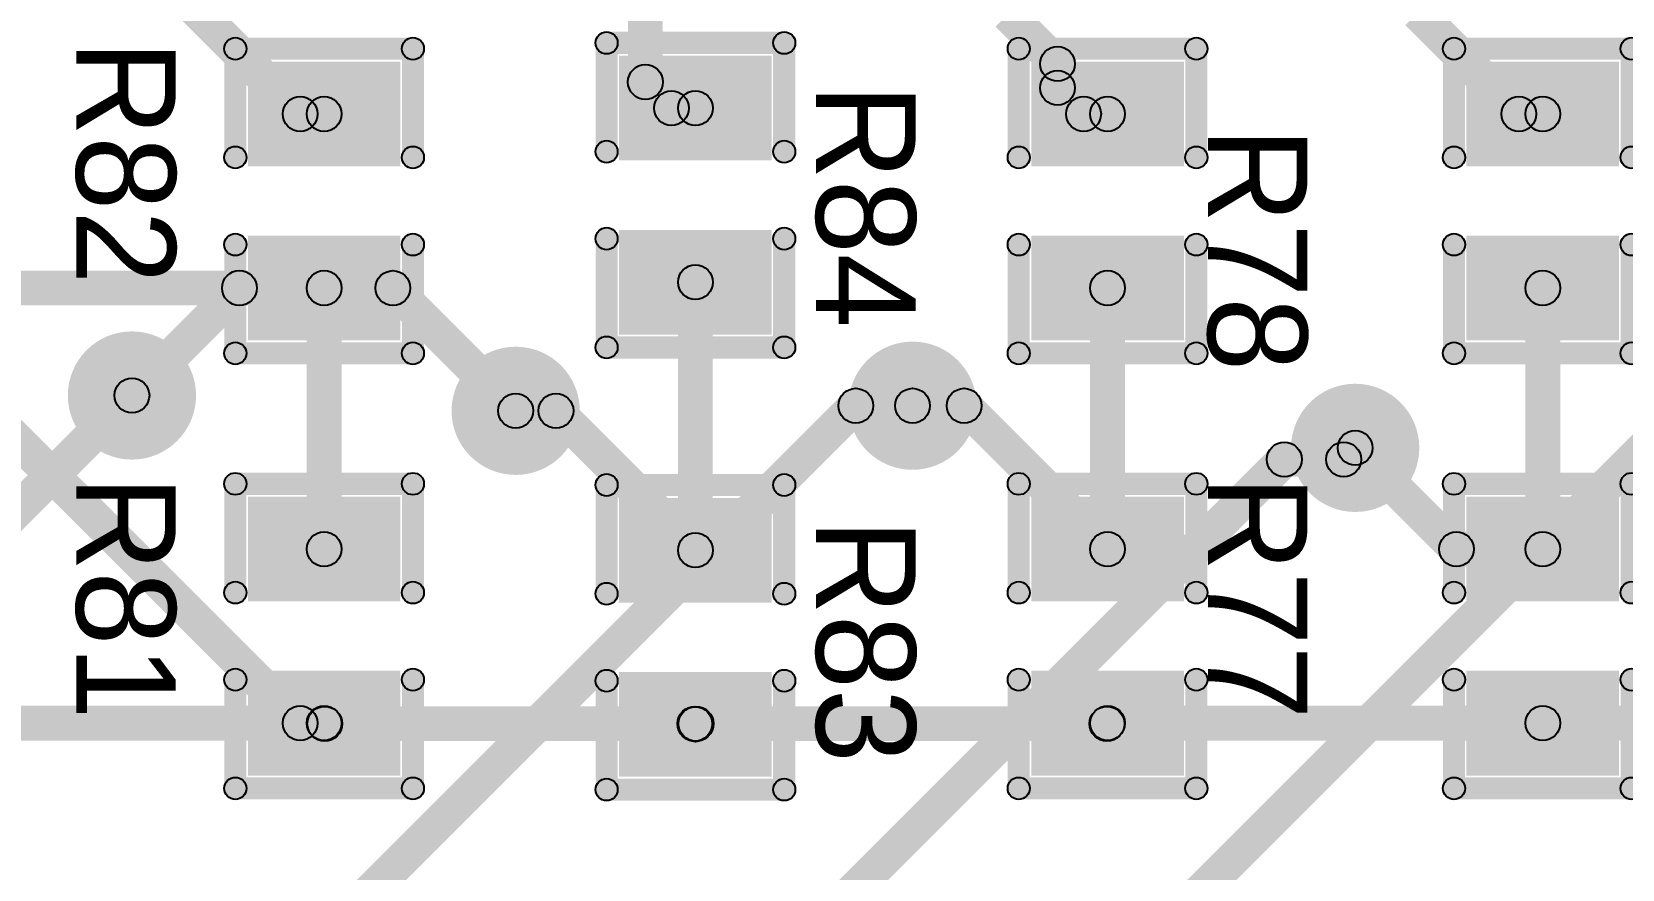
# Model space of a CAD drawing. Header units: millimetres. Extents: x 1.24 to 8.03, y 2.12 to 7.05.
# Drawn here: x 6.521 to 7.241, y 3.477 to 3.856 of the extents above; entities that cross this region are included whole.
import ezdxf

# ---------------------------------------------------------------- set-up
doc = ezdxf.new("R2010")
doc.units = ezdxf.units.MM
doc.header["$MEASUREMENT"] = 0
for name, color, linetype in [('BottomLayer', 5, 'Continuous'), ('BottomSolder', 6, 'Continuous'), ('TopLayer', 1, 'Continuous'), ('TopOverlay', 2, 'Continuous'), ('TopPaste', 8, 'Continuous'), ('TopSolder', 216, 'Continuous'), ('ViaHoleLayer', 16, 'Continuous')]:
    doc.layers.add(name, color=color, linetype=linetype)

# ---------------------------------------------------------------- blocks, each defined once
blk = doc.blocks.new('R0805_127')
at = {"layer": 'TopLayer'}
for points in [[(-0.05906, 0.03051), (-0.01969, 0.03051), (-0.01969, -0.03051), (-0.05906, -0.03051)], [(0.01969, 0.03051), (0.05906, 0.03051), (0.05906, -0.03051), (0.01969, -0.03051)]]:
    blk.add_hatch(color=1, dxfattribs=at).paths.add_polyline_path(points)
at = {"layer": 'TopOverlay'}
h = blk.add_hatch(color=2, dxfattribs=at)
edge = h.paths.add_edge_path()
edge.add_arc((-0.0689, 0.04016), 0.005, 0, 360)
h = blk.add_hatch(color=2, dxfattribs=at)
edge = h.paths.add_edge_path()
edge.add_arc((-0.0689, 0.04016), 0.005, 0, 360)
for points in [[(-0.0689, 0.03516), (-0.0689, 0.04516), (-0.01969, 0.04516), (-0.01969, 0.03516)], [(0.01969, 0.03516), (0.01969, 0.04516), (0.0689, 0.04516), (0.0689, 0.03516)], [(-0.0739, 0.04016), (-0.0639, 0.04016), (-0.0639, -0.04016), (-0.0739, -0.04016)], [(0.0639, 0.04016), (0.0739, 0.04016), (0.0739, -0.04016), (0.0639, -0.04016)], [(-0.0689, -0.04516), (-0.0689, -0.03516), (-0.01969, -0.03516), (-0.01969, -0.04516)], [(0.01969, -0.04516), (0.01969, -0.03516), (0.0689, -0.03516), (0.0689, -0.04516)]]:
    blk.add_hatch(color=2, dxfattribs=at).paths.add_polyline_path(points)
h = blk.add_hatch(color=2, dxfattribs=at)
edge = h.paths.add_edge_path()
edge.add_arc((-0.01969, 0.04016), 0.005, 0, 360)
h = blk.add_hatch(color=2, dxfattribs=at)
edge = h.paths.add_edge_path()
edge.add_arc((0.01969, 0.04016), 0.005, 0, 360)
h = blk.add_hatch(color=2, dxfattribs=at)
edge = h.paths.add_edge_path()
edge.add_arc((0.0689, 0.04016), 0.005, 0, 360)
h = blk.add_hatch(color=2, dxfattribs=at)
edge = h.paths.add_edge_path()
edge.add_arc((0.0689, 0.04016), 0.005, 0, 360)
h = blk.add_hatch(color=2, dxfattribs=at)
edge = h.paths.add_edge_path()
edge.add_arc((-0.0689, -0.04016), 0.005, 0, 360)
h = blk.add_hatch(color=2, dxfattribs=at)
edge = h.paths.add_edge_path()
edge.add_arc((-0.0689, -0.04016), 0.005, 0, 360)
h = blk.add_hatch(color=2, dxfattribs=at)
edge = h.paths.add_edge_path()
edge.add_arc((-0.01969, -0.04016), 0.005, 0, 360)
h = blk.add_hatch(color=2, dxfattribs=at)
edge = h.paths.add_edge_path()
edge.add_arc((0.01969, -0.04016), 0.005, 0, 360)
h = blk.add_hatch(color=2, dxfattribs=at)
edge = h.paths.add_edge_path()
edge.add_arc((0.0689, -0.04016), 0.005, 0, 360)
h = blk.add_hatch(color=2, dxfattribs=at)
edge = h.paths.add_edge_path()
edge.add_arc((0.0689, -0.04016), 0.005, 0, 360)
at = {"layer": 'TopPaste'}
for points in [[(-0.05906, 0.03051), (-0.01969, 0.03051), (-0.01969, -0.03051), (-0.05906, -0.03051)], [(0.01969, 0.03051), (0.05906, 0.03051), (0.05906, -0.03051), (0.01969, -0.03051)]]:
    blk.add_hatch(color=8, dxfattribs=at).paths.add_polyline_path(points)
at = {"layer": 'TopSolder'}
for points in [[(-0.06305, 0.03451), (-0.01569, 0.03451), (-0.01569, -0.03451), (-0.06305, -0.03451)], [(0.01569, 0.03451), (0.06305, 0.03451), (0.06305, -0.03451), (0.01569, -0.03451)]]:
    blk.add_hatch(color=216, dxfattribs=at).paths.add_polyline_path(points)
at = {"layer": 'TopOverlay'}
for centre in [(-0.0689, 0.04016), (-0.0689, 0.04016), (-0.01969, 0.04016), (0.01969, 0.04016), (0.0689, 0.04016), (0.0689, 0.04016), (-0.0689, -0.04016), (-0.0689, -0.04016), (-0.01969, -0.04016), (0.01969, -0.04016), (0.0689, -0.04016), (0.0689, -0.04016)]:
    blk.add_circle(centre, 0.005, dxfattribs=at)
blk = doc.blocks.new('R0805_128')
at = {"layer": 'TopLayer'}
for points in [[(-0.05906, 0.03051), (-0.01969, 0.03051), (-0.01969, -0.03051), (-0.05906, -0.03051)], [(0.01969, 0.03051), (0.05906, 0.03051), (0.05906, -0.03051), (0.01969, -0.03051)]]:
    blk.add_hatch(color=1, dxfattribs=at).paths.add_polyline_path(points)
at = {"layer": 'TopOverlay'}
h = blk.add_hatch(color=2, dxfattribs=at)
edge = h.paths.add_edge_path()
edge.add_arc((-0.0689, 0.04016), 0.005, 0, 360)
h = blk.add_hatch(color=2, dxfattribs=at)
edge = h.paths.add_edge_path()
edge.add_arc((-0.0689, 0.04016), 0.005, 0, 360)
for points in [[(-0.0689, 0.03516), (-0.0689, 0.04516), (-0.01969, 0.04516), (-0.01969, 0.03516)], [(0.01969, 0.03516), (0.01969, 0.04516), (0.0689, 0.04516), (0.0689, 0.03516)], [(-0.0739, 0.04016), (-0.0639, 0.04016), (-0.0639, -0.04016), (-0.0739, -0.04016)], [(0.0639, 0.04016), (0.0739, 0.04016), (0.0739, -0.04016), (0.0639, -0.04016)], [(-0.0689, -0.04516), (-0.0689, -0.03516), (-0.01969, -0.03516), (-0.01969, -0.04516)], [(0.01969, -0.04516), (0.01969, -0.03516), (0.0689, -0.03516), (0.0689, -0.04516)]]:
    blk.add_hatch(color=2, dxfattribs=at).paths.add_polyline_path(points)
h = blk.add_hatch(color=2, dxfattribs=at)
edge = h.paths.add_edge_path()
edge.add_arc((-0.01969, 0.04016), 0.005, 0, 360)
h = blk.add_hatch(color=2, dxfattribs=at)
edge = h.paths.add_edge_path()
edge.add_arc((0.01969, 0.04016), 0.005, 0, 360)
h = blk.add_hatch(color=2, dxfattribs=at)
edge = h.paths.add_edge_path()
edge.add_arc((0.0689, 0.04016), 0.005, 0, 360)
h = blk.add_hatch(color=2, dxfattribs=at)
edge = h.paths.add_edge_path()
edge.add_arc((0.0689, 0.04016), 0.005, 0, 360)
h = blk.add_hatch(color=2, dxfattribs=at)
edge = h.paths.add_edge_path()
edge.add_arc((-0.0689, -0.04016), 0.005, 0, 360)
h = blk.add_hatch(color=2, dxfattribs=at)
edge = h.paths.add_edge_path()
edge.add_arc((-0.0689, -0.04016), 0.005, 0, 360)
h = blk.add_hatch(color=2, dxfattribs=at)
edge = h.paths.add_edge_path()
edge.add_arc((-0.01969, -0.04016), 0.005, 0, 360)
h = blk.add_hatch(color=2, dxfattribs=at)
edge = h.paths.add_edge_path()
edge.add_arc((0.01969, -0.04016), 0.005, 0, 360)
h = blk.add_hatch(color=2, dxfattribs=at)
edge = h.paths.add_edge_path()
edge.add_arc((0.0689, -0.04016), 0.005, 0, 360)
h = blk.add_hatch(color=2, dxfattribs=at)
edge = h.paths.add_edge_path()
edge.add_arc((0.0689, -0.04016), 0.005, 0, 360)
at = {"layer": 'TopPaste'}
for points in [[(-0.05906, 0.03051), (-0.01969, 0.03051), (-0.01969, -0.03051), (-0.05906, -0.03051)], [(0.01969, 0.03051), (0.05906, 0.03051), (0.05906, -0.03051), (0.01969, -0.03051)]]:
    blk.add_hatch(color=8, dxfattribs=at).paths.add_polyline_path(points)
at = {"layer": 'TopSolder'}
for points in [[(-0.06305, 0.03451), (-0.01569, 0.03451), (-0.01569, -0.03451), (-0.06305, -0.03451)], [(0.01569, 0.03451), (0.06305, 0.03451), (0.06305, -0.03451), (0.01569, -0.03451)]]:
    blk.add_hatch(color=216, dxfattribs=at).paths.add_polyline_path(points)
at = {"layer": 'TopOverlay'}
for centre in [(-0.0689, 0.04016), (-0.0689, 0.04016), (-0.01969, 0.04016), (0.01969, 0.04016), (0.0689, 0.04016), (0.0689, 0.04016), (-0.0689, -0.04016), (-0.0689, -0.04016), (-0.01969, -0.04016), (0.01969, -0.04016), (0.0689, -0.04016), (0.0689, -0.04016)]:
    blk.add_circle(centre, 0.005, dxfattribs=at)
blk = doc.blocks.new('R0805_129')
at = {"layer": 'TopLayer'}
for points in [[(-0.05906, 0.03051), (-0.01969, 0.03051), (-0.01969, -0.03051), (-0.05906, -0.03051)], [(0.01969, 0.03051), (0.05906, 0.03051), (0.05906, -0.03051), (0.01969, -0.03051)]]:
    blk.add_hatch(color=1, dxfattribs=at).paths.add_polyline_path(points)
at = {"layer": 'TopOverlay'}
h = blk.add_hatch(color=2, dxfattribs=at)
edge = h.paths.add_edge_path()
edge.add_arc((-0.0689, 0.04016), 0.005, 0, 360)
h = blk.add_hatch(color=2, dxfattribs=at)
edge = h.paths.add_edge_path()
edge.add_arc((-0.0689, 0.04016), 0.005, 0, 360)
for points in [[(-0.0689, 0.03516), (-0.0689, 0.04516), (-0.01969, 0.04516), (-0.01969, 0.03516)], [(0.01969, 0.03516), (0.01969, 0.04516), (0.0689, 0.04516), (0.0689, 0.03516)], [(-0.0739, 0.04016), (-0.0639, 0.04016), (-0.0639, -0.04016), (-0.0739, -0.04016)], [(0.0639, 0.04016), (0.0739, 0.04016), (0.0739, -0.04016), (0.0639, -0.04016)], [(-0.0689, -0.04516), (-0.0689, -0.03516), (-0.01969, -0.03516), (-0.01969, -0.04516)], [(0.01969, -0.04516), (0.01969, -0.03516), (0.0689, -0.03516), (0.0689, -0.04516)]]:
    blk.add_hatch(color=2, dxfattribs=at).paths.add_polyline_path(points)
h = blk.add_hatch(color=2, dxfattribs=at)
edge = h.paths.add_edge_path()
edge.add_arc((-0.01969, 0.04016), 0.005, 0, 360)
h = blk.add_hatch(color=2, dxfattribs=at)
edge = h.paths.add_edge_path()
edge.add_arc((0.01969, 0.04016), 0.005, 0, 360)
h = blk.add_hatch(color=2, dxfattribs=at)
edge = h.paths.add_edge_path()
edge.add_arc((0.0689, 0.04016), 0.005, 0, 360)
h = blk.add_hatch(color=2, dxfattribs=at)
edge = h.paths.add_edge_path()
edge.add_arc((0.0689, 0.04016), 0.005, 0, 360)
h = blk.add_hatch(color=2, dxfattribs=at)
edge = h.paths.add_edge_path()
edge.add_arc((-0.0689, -0.04016), 0.005, 0, 360)
h = blk.add_hatch(color=2, dxfattribs=at)
edge = h.paths.add_edge_path()
edge.add_arc((-0.0689, -0.04016), 0.005, 0, 360)
h = blk.add_hatch(color=2, dxfattribs=at)
edge = h.paths.add_edge_path()
edge.add_arc((-0.01969, -0.04016), 0.005, 0, 360)
h = blk.add_hatch(color=2, dxfattribs=at)
edge = h.paths.add_edge_path()
edge.add_arc((0.01969, -0.04016), 0.005, 0, 360)
h = blk.add_hatch(color=2, dxfattribs=at)
edge = h.paths.add_edge_path()
edge.add_arc((0.0689, -0.04016), 0.005, 0, 360)
h = blk.add_hatch(color=2, dxfattribs=at)
edge = h.paths.add_edge_path()
edge.add_arc((0.0689, -0.04016), 0.005, 0, 360)
at = {"layer": 'TopPaste'}
for points in [[(-0.05906, 0.03051), (-0.01969, 0.03051), (-0.01969, -0.03051), (-0.05906, -0.03051)], [(0.01969, 0.03051), (0.05906, 0.03051), (0.05906, -0.03051), (0.01969, -0.03051)]]:
    blk.add_hatch(color=8, dxfattribs=at).paths.add_polyline_path(points)
at = {"layer": 'TopSolder'}
for points in [[(-0.06305, 0.03451), (-0.01569, 0.03451), (-0.01569, -0.03451), (-0.06305, -0.03451)], [(0.01569, 0.03451), (0.06305, 0.03451), (0.06305, -0.03451), (0.01569, -0.03451)]]:
    blk.add_hatch(color=216, dxfattribs=at).paths.add_polyline_path(points)
at = {"layer": 'TopOverlay'}
for centre in [(-0.0689, 0.04016), (-0.0689, 0.04016), (-0.01969, 0.04016), (0.01969, 0.04016), (0.0689, 0.04016), (0.0689, 0.04016), (-0.0689, -0.04016), (-0.0689, -0.04016), (-0.01969, -0.04016), (0.01969, -0.04016), (0.0689, -0.04016), (0.0689, -0.04016)]:
    blk.add_circle(centre, 0.005, dxfattribs=at)
blk = doc.blocks.new('R0805_130')
at = {"layer": 'TopLayer'}
for points in [[(-0.05906, 0.03051), (-0.01969, 0.03051), (-0.01969, -0.03051), (-0.05906, -0.03051)], [(0.01969, 0.03051), (0.05906, 0.03051), (0.05906, -0.03051), (0.01969, -0.03051)]]:
    blk.add_hatch(color=1, dxfattribs=at).paths.add_polyline_path(points)
at = {"layer": 'TopOverlay'}
h = blk.add_hatch(color=2, dxfattribs=at)
edge = h.paths.add_edge_path()
edge.add_arc((-0.0689, 0.04016), 0.005, 0, 360)
h = blk.add_hatch(color=2, dxfattribs=at)
edge = h.paths.add_edge_path()
edge.add_arc((-0.0689, 0.04016), 0.005, 0, 360)
for points in [[(-0.0689, 0.03516), (-0.0689, 0.04516), (-0.01969, 0.04516), (-0.01969, 0.03516)], [(0.01969, 0.03516), (0.01969, 0.04516), (0.0689, 0.04516), (0.0689, 0.03516)], [(-0.0739, 0.04016), (-0.0639, 0.04016), (-0.0639, -0.04016), (-0.0739, -0.04016)], [(0.0639, 0.04016), (0.0739, 0.04016), (0.0739, -0.04016), (0.0639, -0.04016)], [(-0.0689, -0.04516), (-0.0689, -0.03516), (-0.01969, -0.03516), (-0.01969, -0.04516)], [(0.01969, -0.04516), (0.01969, -0.03516), (0.0689, -0.03516), (0.0689, -0.04516)]]:
    blk.add_hatch(color=2, dxfattribs=at).paths.add_polyline_path(points)
h = blk.add_hatch(color=2, dxfattribs=at)
edge = h.paths.add_edge_path()
edge.add_arc((-0.01969, 0.04016), 0.005, 0, 360)
h = blk.add_hatch(color=2, dxfattribs=at)
edge = h.paths.add_edge_path()
edge.add_arc((0.01969, 0.04016), 0.005, 0, 360)
h = blk.add_hatch(color=2, dxfattribs=at)
edge = h.paths.add_edge_path()
edge.add_arc((0.0689, 0.04016), 0.005, 0, 360)
h = blk.add_hatch(color=2, dxfattribs=at)
edge = h.paths.add_edge_path()
edge.add_arc((0.0689, 0.04016), 0.005, 0, 360)
h = blk.add_hatch(color=2, dxfattribs=at)
edge = h.paths.add_edge_path()
edge.add_arc((-0.0689, -0.04016), 0.005, 0, 360)
h = blk.add_hatch(color=2, dxfattribs=at)
edge = h.paths.add_edge_path()
edge.add_arc((-0.0689, -0.04016), 0.005, 0, 360)
h = blk.add_hatch(color=2, dxfattribs=at)
edge = h.paths.add_edge_path()
edge.add_arc((-0.01969, -0.04016), 0.005, 0, 360)
h = blk.add_hatch(color=2, dxfattribs=at)
edge = h.paths.add_edge_path()
edge.add_arc((0.01969, -0.04016), 0.005, 0, 360)
h = blk.add_hatch(color=2, dxfattribs=at)
edge = h.paths.add_edge_path()
edge.add_arc((0.0689, -0.04016), 0.005, 0, 360)
h = blk.add_hatch(color=2, dxfattribs=at)
edge = h.paths.add_edge_path()
edge.add_arc((0.0689, -0.04016), 0.005, 0, 360)
at = {"layer": 'TopPaste'}
for points in [[(-0.05906, 0.03051), (-0.01969, 0.03051), (-0.01969, -0.03051), (-0.05906, -0.03051)], [(0.01969, 0.03051), (0.05906, 0.03051), (0.05906, -0.03051), (0.01969, -0.03051)]]:
    blk.add_hatch(color=8, dxfattribs=at).paths.add_polyline_path(points)
at = {"layer": 'TopSolder'}
for points in [[(-0.06305, 0.03451), (-0.01569, 0.03451), (-0.01569, -0.03451), (-0.06305, -0.03451)], [(0.01569, 0.03451), (0.06305, 0.03451), (0.06305, -0.03451), (0.01569, -0.03451)]]:
    blk.add_hatch(color=216, dxfattribs=at).paths.add_polyline_path(points)
at = {"layer": 'TopOverlay'}
for centre in [(-0.0689, 0.04016), (-0.0689, 0.04016), (-0.01969, 0.04016), (0.01969, 0.04016), (0.0689, 0.04016), (0.0689, 0.04016), (-0.0689, -0.04016), (-0.0689, -0.04016), (-0.01969, -0.04016), (0.01969, -0.04016), (0.0689, -0.04016), (0.0689, -0.04016)]:
    blk.add_circle(centre, 0.005, dxfattribs=at)
blk = doc.blocks.new('R0805_131')
at = {"layer": 'TopLayer'}
for points in [[(-0.05906, 0.03051), (-0.01969, 0.03051), (-0.01969, -0.03051), (-0.05906, -0.03051)], [(0.01969, 0.03051), (0.05906, 0.03051), (0.05906, -0.03051), (0.01969, -0.03051)]]:
    blk.add_hatch(color=1, dxfattribs=at).paths.add_polyline_path(points)
at = {"layer": 'TopOverlay'}
h = blk.add_hatch(color=2, dxfattribs=at)
edge = h.paths.add_edge_path()
edge.add_arc((-0.0689, 0.04016), 0.005, 0, 360)
h = blk.add_hatch(color=2, dxfattribs=at)
edge = h.paths.add_edge_path()
edge.add_arc((-0.0689, 0.04016), 0.005, 0, 360)
for points in [[(-0.0689, 0.03516), (-0.0689, 0.04516), (-0.01969, 0.04516), (-0.01969, 0.03516)], [(0.01969, 0.03516), (0.01969, 0.04516), (0.0689, 0.04516), (0.0689, 0.03516)], [(-0.0739, 0.04016), (-0.0639, 0.04016), (-0.0639, -0.04016), (-0.0739, -0.04016)], [(0.0639, 0.04016), (0.0739, 0.04016), (0.0739, -0.04016), (0.0639, -0.04016)], [(-0.0689, -0.04516), (-0.0689, -0.03516), (-0.01969, -0.03516), (-0.01969, -0.04516)], [(0.01969, -0.04516), (0.01969, -0.03516), (0.0689, -0.03516), (0.0689, -0.04516)]]:
    blk.add_hatch(color=2, dxfattribs=at).paths.add_polyline_path(points)
h = blk.add_hatch(color=2, dxfattribs=at)
edge = h.paths.add_edge_path()
edge.add_arc((-0.01969, 0.04016), 0.005, 0, 360)
h = blk.add_hatch(color=2, dxfattribs=at)
edge = h.paths.add_edge_path()
edge.add_arc((0.01969, 0.04016), 0.005, 0, 360)
h = blk.add_hatch(color=2, dxfattribs=at)
edge = h.paths.add_edge_path()
edge.add_arc((0.0689, 0.04016), 0.005, 0, 360)
h = blk.add_hatch(color=2, dxfattribs=at)
edge = h.paths.add_edge_path()
edge.add_arc((0.0689, 0.04016), 0.005, 0, 360)
h = blk.add_hatch(color=2, dxfattribs=at)
edge = h.paths.add_edge_path()
edge.add_arc((-0.0689, -0.04016), 0.005, 0, 360)
h = blk.add_hatch(color=2, dxfattribs=at)
edge = h.paths.add_edge_path()
edge.add_arc((-0.0689, -0.04016), 0.005, 0, 360)
h = blk.add_hatch(color=2, dxfattribs=at)
edge = h.paths.add_edge_path()
edge.add_arc((-0.01969, -0.04016), 0.005, 0, 360)
h = blk.add_hatch(color=2, dxfattribs=at)
edge = h.paths.add_edge_path()
edge.add_arc((0.01969, -0.04016), 0.005, 0, 360)
h = blk.add_hatch(color=2, dxfattribs=at)
edge = h.paths.add_edge_path()
edge.add_arc((0.0689, -0.04016), 0.005, 0, 360)
h = blk.add_hatch(color=2, dxfattribs=at)
edge = h.paths.add_edge_path()
edge.add_arc((0.0689, -0.04016), 0.005, 0, 360)
at = {"layer": 'TopPaste'}
for points in [[(-0.05906, 0.03051), (-0.01969, 0.03051), (-0.01969, -0.03051), (-0.05906, -0.03051)], [(0.01969, 0.03051), (0.05906, 0.03051), (0.05906, -0.03051), (0.01969, -0.03051)]]:
    blk.add_hatch(color=8, dxfattribs=at).paths.add_polyline_path(points)
at = {"layer": 'TopSolder'}
for points in [[(-0.06305, 0.03451), (-0.01569, 0.03451), (-0.01569, -0.03451), (-0.06305, -0.03451)], [(0.01569, 0.03451), (0.06305, 0.03451), (0.06305, -0.03451), (0.01569, -0.03451)]]:
    blk.add_hatch(color=216, dxfattribs=at).paths.add_polyline_path(points)
at = {"layer": 'TopOverlay'}
for centre in [(-0.0689, 0.04016), (-0.0689, 0.04016), (-0.01969, 0.04016), (0.01969, 0.04016), (0.0689, 0.04016), (0.0689, 0.04016), (-0.0689, -0.04016), (-0.0689, -0.04016), (-0.01969, -0.04016), (0.01969, -0.04016), (0.0689, -0.04016), (0.0689, -0.04016)]:
    blk.add_circle(centre, 0.005, dxfattribs=at)
blk = doc.blocks.new('R0805_132')
at = {"layer": 'TopLayer'}
for points in [[(-0.05906, 0.03051), (-0.01969, 0.03051), (-0.01969, -0.03051), (-0.05906, -0.03051)], [(0.01969, 0.03051), (0.05906, 0.03051), (0.05906, -0.03051), (0.01969, -0.03051)]]:
    blk.add_hatch(color=1, dxfattribs=at).paths.add_polyline_path(points)
at = {"layer": 'TopOverlay'}
h = blk.add_hatch(color=2, dxfattribs=at)
edge = h.paths.add_edge_path()
edge.add_arc((-0.0689, 0.04016), 0.005, 0, 360)
h = blk.add_hatch(color=2, dxfattribs=at)
edge = h.paths.add_edge_path()
edge.add_arc((-0.0689, 0.04016), 0.005, 0, 360)
for points in [[(-0.0689, 0.03516), (-0.0689, 0.04516), (-0.01969, 0.04516), (-0.01969, 0.03516)], [(0.01969, 0.03516), (0.01969, 0.04516), (0.0689, 0.04516), (0.0689, 0.03516)], [(-0.0739, 0.04016), (-0.0639, 0.04016), (-0.0639, -0.04016), (-0.0739, -0.04016)], [(0.0639, 0.04016), (0.0739, 0.04016), (0.0739, -0.04016), (0.0639, -0.04016)], [(-0.0689, -0.04516), (-0.0689, -0.03516), (-0.01969, -0.03516), (-0.01969, -0.04516)], [(0.01969, -0.04516), (0.01969, -0.03516), (0.0689, -0.03516), (0.0689, -0.04516)]]:
    blk.add_hatch(color=2, dxfattribs=at).paths.add_polyline_path(points)
h = blk.add_hatch(color=2, dxfattribs=at)
edge = h.paths.add_edge_path()
edge.add_arc((-0.01969, 0.04016), 0.005, 0, 360)
h = blk.add_hatch(color=2, dxfattribs=at)
edge = h.paths.add_edge_path()
edge.add_arc((0.01969, 0.04016), 0.005, 0, 360)
h = blk.add_hatch(color=2, dxfattribs=at)
edge = h.paths.add_edge_path()
edge.add_arc((0.0689, 0.04016), 0.005, 0, 360)
h = blk.add_hatch(color=2, dxfattribs=at)
edge = h.paths.add_edge_path()
edge.add_arc((0.0689, 0.04016), 0.005, 0, 360)
h = blk.add_hatch(color=2, dxfattribs=at)
edge = h.paths.add_edge_path()
edge.add_arc((-0.0689, -0.04016), 0.005, 0, 360)
h = blk.add_hatch(color=2, dxfattribs=at)
edge = h.paths.add_edge_path()
edge.add_arc((-0.0689, -0.04016), 0.005, 0, 360)
h = blk.add_hatch(color=2, dxfattribs=at)
edge = h.paths.add_edge_path()
edge.add_arc((-0.01969, -0.04016), 0.005, 0, 360)
h = blk.add_hatch(color=2, dxfattribs=at)
edge = h.paths.add_edge_path()
edge.add_arc((0.01969, -0.04016), 0.005, 0, 360)
h = blk.add_hatch(color=2, dxfattribs=at)
edge = h.paths.add_edge_path()
edge.add_arc((0.0689, -0.04016), 0.005, 0, 360)
h = blk.add_hatch(color=2, dxfattribs=at)
edge = h.paths.add_edge_path()
edge.add_arc((0.0689, -0.04016), 0.005, 0, 360)
at = {"layer": 'TopPaste'}
for points in [[(-0.05906, 0.03051), (-0.01969, 0.03051), (-0.01969, -0.03051), (-0.05906, -0.03051)], [(0.01969, 0.03051), (0.05906, 0.03051), (0.05906, -0.03051), (0.01969, -0.03051)]]:
    blk.add_hatch(color=8, dxfattribs=at).paths.add_polyline_path(points)
at = {"layer": 'TopSolder'}
for points in [[(-0.06305, 0.03451), (-0.01569, 0.03451), (-0.01569, -0.03451), (-0.06305, -0.03451)], [(0.01569, 0.03451), (0.06305, 0.03451), (0.06305, -0.03451), (0.01569, -0.03451)]]:
    blk.add_hatch(color=216, dxfattribs=at).paths.add_polyline_path(points)
at = {"layer": 'TopOverlay'}
for centre in [(-0.0689, 0.04016), (-0.0689, 0.04016), (-0.01969, 0.04016), (0.01969, 0.04016), (0.0689, 0.04016), (0.0689, 0.04016), (-0.0689, -0.04016), (-0.0689, -0.04016), (-0.01969, -0.04016), (0.01969, -0.04016), (0.0689, -0.04016), (0.0689, -0.04016)]:
    blk.add_circle(centre, 0.005, dxfattribs=at)
blk = doc.blocks.new('R0805_133')
at = {"layer": 'TopLayer'}
for points in [[(-0.05906, 0.03051), (-0.01969, 0.03051), (-0.01969, -0.03051), (-0.05906, -0.03051)], [(0.01969, 0.03051), (0.05906, 0.03051), (0.05906, -0.03051), (0.01969, -0.03051)]]:
    blk.add_hatch(color=1, dxfattribs=at).paths.add_polyline_path(points)
at = {"layer": 'TopOverlay'}
h = blk.add_hatch(color=2, dxfattribs=at)
edge = h.paths.add_edge_path()
edge.add_arc((-0.0689, 0.04016), 0.005, 0, 360)
h = blk.add_hatch(color=2, dxfattribs=at)
edge = h.paths.add_edge_path()
edge.add_arc((-0.0689, 0.04016), 0.005, 0, 360)
for points in [[(-0.0689, 0.03516), (-0.0689, 0.04516), (-0.01969, 0.04516), (-0.01969, 0.03516)], [(0.01969, 0.03516), (0.01969, 0.04516), (0.0689, 0.04516), (0.0689, 0.03516)], [(-0.0739, 0.04016), (-0.0639, 0.04016), (-0.0639, -0.04016), (-0.0739, -0.04016)], [(0.0639, 0.04016), (0.0739, 0.04016), (0.0739, -0.04016), (0.0639, -0.04016)], [(-0.0689, -0.04516), (-0.0689, -0.03516), (-0.01969, -0.03516), (-0.01969, -0.04516)], [(0.01969, -0.04516), (0.01969, -0.03516), (0.0689, -0.03516), (0.0689, -0.04516)]]:
    blk.add_hatch(color=2, dxfattribs=at).paths.add_polyline_path(points)
h = blk.add_hatch(color=2, dxfattribs=at)
edge = h.paths.add_edge_path()
edge.add_arc((-0.01969, 0.04016), 0.005, 0, 360)
h = blk.add_hatch(color=2, dxfattribs=at)
edge = h.paths.add_edge_path()
edge.add_arc((0.01969, 0.04016), 0.005, 0, 360)
h = blk.add_hatch(color=2, dxfattribs=at)
edge = h.paths.add_edge_path()
edge.add_arc((0.0689, 0.04016), 0.005, 0, 360)
h = blk.add_hatch(color=2, dxfattribs=at)
edge = h.paths.add_edge_path()
edge.add_arc((0.0689, 0.04016), 0.005, 0, 360)
h = blk.add_hatch(color=2, dxfattribs=at)
edge = h.paths.add_edge_path()
edge.add_arc((-0.0689, -0.04016), 0.005, 0, 360)
h = blk.add_hatch(color=2, dxfattribs=at)
edge = h.paths.add_edge_path()
edge.add_arc((-0.0689, -0.04016), 0.005, 0, 360)
h = blk.add_hatch(color=2, dxfattribs=at)
edge = h.paths.add_edge_path()
edge.add_arc((-0.01969, -0.04016), 0.005, 0, 360)
h = blk.add_hatch(color=2, dxfattribs=at)
edge = h.paths.add_edge_path()
edge.add_arc((0.01969, -0.04016), 0.005, 0, 360)
h = blk.add_hatch(color=2, dxfattribs=at)
edge = h.paths.add_edge_path()
edge.add_arc((0.0689, -0.04016), 0.005, 0, 360)
h = blk.add_hatch(color=2, dxfattribs=at)
edge = h.paths.add_edge_path()
edge.add_arc((0.0689, -0.04016), 0.005, 0, 360)
at = {"layer": 'TopPaste'}
for points in [[(-0.05906, 0.03051), (-0.01969, 0.03051), (-0.01969, -0.03051), (-0.05906, -0.03051)], [(0.01969, 0.03051), (0.05906, 0.03051), (0.05906, -0.03051), (0.01969, -0.03051)]]:
    blk.add_hatch(color=8, dxfattribs=at).paths.add_polyline_path(points)
at = {"layer": 'TopSolder'}
for points in [[(-0.06305, 0.03451), (-0.01569, 0.03451), (-0.01569, -0.03451), (-0.06305, -0.03451)], [(0.01569, 0.03451), (0.06305, 0.03451), (0.06305, -0.03451), (0.01569, -0.03451)]]:
    blk.add_hatch(color=216, dxfattribs=at).paths.add_polyline_path(points)
at = {"layer": 'TopOverlay'}
for centre in [(-0.0689, 0.04016), (-0.0689, 0.04016), (-0.01969, 0.04016), (0.01969, 0.04016), (0.0689, 0.04016), (0.0689, 0.04016), (-0.0689, -0.04016), (-0.0689, -0.04016), (-0.01969, -0.04016), (0.01969, -0.04016), (0.0689, -0.04016), (0.0689, -0.04016)]:
    blk.add_circle(centre, 0.005, dxfattribs=at)
blk = doc.blocks.new('R0805_134')
at = {"layer": 'TopLayer'}
for points in [[(-0.05906, 0.03051), (-0.01969, 0.03051), (-0.01969, -0.03051), (-0.05906, -0.03051)], [(0.01969, 0.03051), (0.05906, 0.03051), (0.05906, -0.03051), (0.01969, -0.03051)]]:
    blk.add_hatch(color=1, dxfattribs=at).paths.add_polyline_path(points)
at = {"layer": 'TopOverlay'}
h = blk.add_hatch(color=2, dxfattribs=at)
edge = h.paths.add_edge_path()
edge.add_arc((-0.0689, 0.04016), 0.005, 0, 360)
h = blk.add_hatch(color=2, dxfattribs=at)
edge = h.paths.add_edge_path()
edge.add_arc((-0.0689, 0.04016), 0.005, 0, 360)
for points in [[(-0.0689, 0.03516), (-0.0689, 0.04516), (-0.01969, 0.04516), (-0.01969, 0.03516)], [(0.01969, 0.03516), (0.01969, 0.04516), (0.0689, 0.04516), (0.0689, 0.03516)], [(-0.0739, 0.04016), (-0.0639, 0.04016), (-0.0639, -0.04016), (-0.0739, -0.04016)], [(0.0639, 0.04016), (0.0739, 0.04016), (0.0739, -0.04016), (0.0639, -0.04016)], [(-0.0689, -0.04516), (-0.0689, -0.03516), (-0.01969, -0.03516), (-0.01969, -0.04516)], [(0.01969, -0.04516), (0.01969, -0.03516), (0.0689, -0.03516), (0.0689, -0.04516)]]:
    blk.add_hatch(color=2, dxfattribs=at).paths.add_polyline_path(points)
h = blk.add_hatch(color=2, dxfattribs=at)
edge = h.paths.add_edge_path()
edge.add_arc((-0.01969, 0.04016), 0.005, 0, 360)
h = blk.add_hatch(color=2, dxfattribs=at)
edge = h.paths.add_edge_path()
edge.add_arc((0.01969, 0.04016), 0.005, 0, 360)
h = blk.add_hatch(color=2, dxfattribs=at)
edge = h.paths.add_edge_path()
edge.add_arc((0.0689, 0.04016), 0.005, 0, 360)
h = blk.add_hatch(color=2, dxfattribs=at)
edge = h.paths.add_edge_path()
edge.add_arc((0.0689, 0.04016), 0.005, 0, 360)
h = blk.add_hatch(color=2, dxfattribs=at)
edge = h.paths.add_edge_path()
edge.add_arc((-0.0689, -0.04016), 0.005, 0, 360)
h = blk.add_hatch(color=2, dxfattribs=at)
edge = h.paths.add_edge_path()
edge.add_arc((-0.0689, -0.04016), 0.005, 0, 360)
h = blk.add_hatch(color=2, dxfattribs=at)
edge = h.paths.add_edge_path()
edge.add_arc((-0.01969, -0.04016), 0.005, 0, 360)
h = blk.add_hatch(color=2, dxfattribs=at)
edge = h.paths.add_edge_path()
edge.add_arc((0.01969, -0.04016), 0.005, 0, 360)
h = blk.add_hatch(color=2, dxfattribs=at)
edge = h.paths.add_edge_path()
edge.add_arc((0.0689, -0.04016), 0.005, 0, 360)
h = blk.add_hatch(color=2, dxfattribs=at)
edge = h.paths.add_edge_path()
edge.add_arc((0.0689, -0.04016), 0.005, 0, 360)
at = {"layer": 'TopPaste'}
for points in [[(-0.05906, 0.03051), (-0.01969, 0.03051), (-0.01969, -0.03051), (-0.05906, -0.03051)], [(0.01969, 0.03051), (0.05906, 0.03051), (0.05906, -0.03051), (0.01969, -0.03051)]]:
    blk.add_hatch(color=8, dxfattribs=at).paths.add_polyline_path(points)
at = {"layer": 'TopSolder'}
for points in [[(-0.06305, 0.03451), (-0.01569, 0.03451), (-0.01569, -0.03451), (-0.06305, -0.03451)], [(0.01569, 0.03451), (0.06305, 0.03451), (0.06305, -0.03451), (0.01569, -0.03451)]]:
    blk.add_hatch(color=216, dxfattribs=at).paths.add_polyline_path(points)
at = {"layer": 'TopOverlay'}
for centre in [(-0.0689, 0.04016), (-0.0689, 0.04016), (-0.01969, 0.04016), (0.01969, 0.04016), (0.0689, 0.04016), (0.0689, 0.04016), (-0.0689, -0.04016), (-0.0689, -0.04016), (-0.01969, -0.04016), (0.01969, -0.04016), (0.0689, -0.04016), (0.0689, -0.04016)]:
    blk.add_circle(centre, 0.005, dxfattribs=at)

msp = doc.modelspace()

# ---------------------------------------------------------------- hatches: boundary and pattern name
at = {"layer": 'BottomLayer'}
for points in [[(6.45552, 3.73228), (6.45552, 3.74803), (6.68464, 3.74803), (6.68464, 3.73228)], [(6.67907, 3.73458), (6.69021, 3.74572), (6.74575, 3.69018), (6.73462, 3.67904)], [(5.44312, 2.2249), (5.43199, 2.23604), (6.88843, 3.69249), (6.89957, 3.68135)], [(6.50267, 3.61648), (6.49154, 3.62761), (6.56104, 3.69712), (6.57218, 3.68598)], [(6.894, 3.67904), (6.894, 3.69479), (6.91966, 3.69479), (6.91966, 3.67904)], [(5.79297, 2.19916), (5.78183, 2.21029), (7.25131, 3.67977), (7.26245, 3.66864)], [(7.08783, 3.65476), (7.08783, 3.6705), (7.11466, 3.6705), (7.11466, 3.65476)], [(7.12023, 3.65706), (7.10909, 3.6682), (7.11431, 3.67342), (7.12544, 3.66228)], [(5.83234, 2.39601), (5.8212, 2.40714), (7.08226, 3.6682), (7.09339, 3.65706)]]:
    msp.add_hatch(color=5, dxfattribs=at).paths.add_polyline_path(points)
h = msp.add_hatch(color=5, dxfattribs=at)
edge = h.paths.add_edge_path()
edge.add_arc((6.68464, 3.74015), 0.00787, 0, 360)
h = msp.add_hatch(color=5, dxfattribs=at)
edge = h.paths.add_edge_path()
edge.add_arc((6.68464, 3.74015), 0.00787, 0, 360)
h = msp.add_hatch(color=5, dxfattribs=at)
edge = h.paths.add_edge_path()
edge.add_arc((6.56661, 3.69155), 0.025, 0, 360)
h = msp.add_hatch(color=5, dxfattribs=at)
edge = h.paths.add_edge_path()
edge.add_arc((6.91966, 3.68692), 0.025, 0, 360)
h = msp.add_hatch(color=5, dxfattribs=at)
edge = h.paths.add_edge_path()
edge.add_arc((6.74018, 3.68461), 0.025, 0, 360)
h = msp.add_hatch(color=5, dxfattribs=at)
edge = h.paths.add_edge_path()
edge.add_arc((6.56661, 3.69155), 0.00787, 0, 360)
h = msp.add_hatch(color=5, dxfattribs=at)
edge = h.paths.add_edge_path()
edge.add_arc((6.74018, 3.68461), 0.00787, 0, 360)
h = msp.add_hatch(color=5, dxfattribs=at)
edge = h.paths.add_edge_path()
edge.add_arc((6.894, 3.68692), 0.00787, 0, 360)
h = msp.add_hatch(color=5, dxfattribs=at)
edge = h.paths.add_edge_path()
edge.add_arc((6.894, 3.68692), 0.00787, 0, 360)
h = msp.add_hatch(color=5, dxfattribs=at)
edge = h.paths.add_edge_path()
edge.add_arc((6.91966, 3.68692), 0.00787, 0, 360)
h = msp.add_hatch(color=5, dxfattribs=at)
edge = h.paths.add_edge_path()
edge.add_arc((7.11988, 3.66785), 0.025, 0, 360)
h = msp.add_hatch(color=5, dxfattribs=at)
edge = h.paths.add_edge_path()
edge.add_arc((7.08783, 3.66263), 0.00787, 0, 360)
h = msp.add_hatch(color=5, dxfattribs=at)
edge = h.paths.add_edge_path()
edge.add_arc((7.08783, 3.66263), 0.00787, 0, 360)
h = msp.add_hatch(color=5, dxfattribs=at)
edge = h.paths.add_edge_path()
edge.add_arc((7.11466, 3.66263), 0.00787, 0, 360)
h = msp.add_hatch(color=5, dxfattribs=at)
edge = h.paths.add_edge_path()
edge.add_arc((7.11466, 3.66263), 0.00787, 0, 360)
h = msp.add_hatch(color=5, dxfattribs=at)
edge = h.paths.add_edge_path()
edge.add_arc((7.11988, 3.66785), 0.00787, 0, 360)
at = {"layer": 'BottomSolder'}
h = msp.add_hatch(color=6, dxfattribs=at)
edge = h.paths.add_edge_path()
edge.add_arc((6.56661, 3.69155), 0.029, 0, 360)
h = msp.add_hatch(color=6, dxfattribs=at)
edge = h.paths.add_edge_path()
edge.add_arc((6.74018, 3.68461), 0.029, 0, 360)
h = msp.add_hatch(color=6, dxfattribs=at)
edge = h.paths.add_edge_path()
edge.add_arc((6.91966, 3.68692), 0.029, 0, 360)
h = msp.add_hatch(color=6, dxfattribs=at)
edge = h.paths.add_edge_path()
edge.add_arc((7.11988, 3.66785), 0.029, 0, 360)
at = {"layer": 'TopLayer'}
for points in [[(6.58892, 3.86156), (6.60006, 3.87269), (6.64828, 3.82447), (6.63715, 3.81333)], [(6.8067, 3.83335), (6.79095, 3.83335), (6.79095, 3.87597), (6.8067, 3.87597)], [(7.1426, 3.85906), (7.15373, 3.8702), (7.19947, 3.82447), (7.18833, 3.81333)], [(6.95725, 3.85839), (6.96839, 3.86952), (6.9908, 3.8471), (6.97967, 3.83597)], [(6.99311, 3.83071), (6.97736, 3.83071), (6.97736, 3.84154), (6.99311, 3.84154)], [(6.79326, 3.82778), (6.80439, 3.83892), (6.8162, 3.8271), (6.80507, 3.81597)], [(6.97967, 3.82514), (6.9908, 3.83628), (7.00261, 3.82447), (6.99148, 3.81333)], [(6.81064, 3.81366), (6.81064, 3.82941), (6.82146, 3.82941), (6.82146, 3.81366)], [(6.64272, 3.81102), (6.64272, 3.82677), (6.65354, 3.82677), (6.65354, 3.81102)], [(6.99705, 3.81102), (6.99705, 3.82677), (7.00787, 3.82677), (7.00787, 3.81102)], [(7.1939, 3.81102), (7.1939, 3.82677), (7.20472, 3.82677), (7.20472, 3.81102)], [(6.61522, 3.73228), (6.61522, 3.74803), (6.65354, 3.74803), (6.65354, 3.73228)], [(6.57218, 3.68598), (6.56104, 3.69712), (6.60965, 3.74573), (6.62078, 3.73459)], [(6.82934, 3.62154), (6.81359, 3.62154), (6.81359, 3.7428), (6.82934, 3.7428)], [(6.66142, 3.62205), (6.64567, 3.62205), (6.64567, 3.74016), (6.66142, 3.74016)], [(7.01575, 3.62205), (7, 3.62205), (7, 3.74016), (7.01575, 3.74016)], [(7.2126, 3.62205), (7.19685, 3.62205), (7.19685, 3.74016), (7.2126, 3.74016)], [(6.494, 3.68089), (6.50513, 3.69202), (6.64828, 3.54888), (6.63715, 3.53774)], [(6.74018, 3.67673), (6.74018, 3.69248), (6.75839, 3.69248), (6.75839, 3.67673)], [(6.75282, 3.67904), (6.76396, 3.69018), (6.82703, 3.6271), (6.8159, 3.61597)], [(6.91966, 3.67904), (6.91966, 3.69479), (6.943, 3.69479), (6.943, 3.67904)], [(6.93744, 3.68135), (6.94857, 3.69249), (7.01344, 3.62761), (7.00231, 3.61648)], [(7.11431, 3.66228), (7.12544, 3.67342), (7.17124, 3.62762), (7.16011, 3.61648)], [(7.16568, 3.61417), (7.16568, 3.62992), (7.20472, 3.62992), (7.20472, 3.61417)], [(5.36614, 3.53543), (5.36614, 3.55118), (6.64272, 3.55118), (6.64272, 3.53543)], [(6.64272, 3.53543), (6.64272, 3.55118), (6.65354, 3.55118), (6.65354, 3.53543)], [(6.64798, 3.53774), (6.65911, 3.54888), (6.65937, 3.54862), (6.64823, 3.53748)], [(6.6538, 3.53518), (6.6538, 3.55093), (6.82121, 3.55093), (6.82121, 3.53518)], [(6.81564, 3.53748), (6.82678, 3.54862), (6.82703, 3.54836), (6.8159, 3.53723)], [(6.82703, 3.53723), (6.8159, 3.54836), (6.81615, 3.54862), (6.82729, 3.53748)], [(6.82172, 3.53518), (6.82172, 3.55093), (7.00762, 3.55093), (7.00762, 3.53518)], [(7.01319, 3.53748), (7.00205, 3.54862), (7.00231, 3.54887), (7.01344, 3.53774)], [(7.00787, 3.53543), (7.00787, 3.55118), (7.20472, 3.55118), (7.20472, 3.53543)], [(7.20472, 3.53543), (7.20472, 3.55118), (7.40157, 3.55118), (7.40157, 3.53543)]]:
    msp.add_hatch(color=1, dxfattribs=at).paths.add_polyline_path(points)
h = msp.add_hatch(color=1, dxfattribs=at)
edge = h.paths.add_edge_path()
edge.add_arc((6.98524, 3.84154), 0.00787, 0, 360)
h = msp.add_hatch(color=1, dxfattribs=at)
edge = h.paths.add_edge_path()
edge.add_arc((6.98524, 3.84154), 0.00787, 0, 360)
h = msp.add_hatch(color=1, dxfattribs=at)
edge = h.paths.add_edge_path()
edge.add_arc((6.79883, 3.83335), 0.00787, 0, 360)
h = msp.add_hatch(color=1, dxfattribs=at)
edge = h.paths.add_edge_path()
edge.add_arc((6.79883, 3.83335), 0.00787, 0, 360)
h = msp.add_hatch(color=1, dxfattribs=at)
edge = h.paths.add_edge_path()
edge.add_arc((6.98524, 3.83071), 0.00787, 0, 360)
h = msp.add_hatch(color=1, dxfattribs=at)
edge = h.paths.add_edge_path()
edge.add_arc((6.98524, 3.83071), 0.00787, 0, 360)
h = msp.add_hatch(color=1, dxfattribs=at)
edge = h.paths.add_edge_path()
edge.add_arc((6.81064, 3.82154), 0.00787, 0, 360)
h = msp.add_hatch(color=1, dxfattribs=at)
edge = h.paths.add_edge_path()
edge.add_arc((6.81064, 3.82154), 0.00787, 0, 360)
h = msp.add_hatch(color=1, dxfattribs=at)
edge = h.paths.add_edge_path()
edge.add_arc((6.82146, 3.82154), 0.00787, 0, 360)
h = msp.add_hatch(color=1, dxfattribs=at)
edge = h.paths.add_edge_path()
edge.add_arc((6.64272, 3.8189), 0.00787, 0, 360)
h = msp.add_hatch(color=1, dxfattribs=at)
edge = h.paths.add_edge_path()
edge.add_arc((6.64272, 3.8189), 0.00787, 0, 360)
h = msp.add_hatch(color=1, dxfattribs=at)
edge = h.paths.add_edge_path()
edge.add_arc((6.65354, 3.8189), 0.00787, 0, 360)
h = msp.add_hatch(color=1, dxfattribs=at)
edge = h.paths.add_edge_path()
edge.add_arc((6.99705, 3.8189), 0.00787, 0, 360)
h = msp.add_hatch(color=1, dxfattribs=at)
edge = h.paths.add_edge_path()
edge.add_arc((6.99705, 3.8189), 0.00787, 0, 360)
h = msp.add_hatch(color=1, dxfattribs=at)
edge = h.paths.add_edge_path()
edge.add_arc((7.00787, 3.8189), 0.00787, 0, 360)
h = msp.add_hatch(color=1, dxfattribs=at)
edge = h.paths.add_edge_path()
edge.add_arc((7.1939, 3.8189), 0.00787, 0, 360)
h = msp.add_hatch(color=1, dxfattribs=at)
edge = h.paths.add_edge_path()
edge.add_arc((7.1939, 3.8189), 0.00787, 0, 360)
h = msp.add_hatch(color=1, dxfattribs=at)
edge = h.paths.add_edge_path()
edge.add_arc((7.20472, 3.8189), 0.00787, 0, 360)
h = msp.add_hatch(color=1, dxfattribs=at)
edge = h.paths.add_edge_path()
edge.add_arc((6.61522, 3.74016), 0.00787, 0, 360)
h = msp.add_hatch(color=1, dxfattribs=at)
edge = h.paths.add_edge_path()
edge.add_arc((6.61522, 3.74016), 0.00787, 0, 360)
h = msp.add_hatch(color=1, dxfattribs=at)
edge = h.paths.add_edge_path()
edge.add_arc((6.65354, 3.74016), 0.00787, 0, 360)
h = msp.add_hatch(color=1, dxfattribs=at)
edge = h.paths.add_edge_path()
edge.add_arc((6.65354, 3.74016), 0.00787, 0, 360)
h = msp.add_hatch(color=1, dxfattribs=at)
edge = h.paths.add_edge_path()
edge.add_arc((6.82146, 3.7428), 0.00787, 0, 360)
h = msp.add_hatch(color=1, dxfattribs=at)
edge = h.paths.add_edge_path()
edge.add_arc((7.00787, 3.74016), 0.00787, 0, 360)
h = msp.add_hatch(color=1, dxfattribs=at)
edge = h.paths.add_edge_path()
edge.add_arc((7.20472, 3.74016), 0.00787, 0, 360)
h = msp.add_hatch(color=1, dxfattribs=at)
edge = h.paths.add_edge_path()
edge.add_arc((6.56661, 3.69155), 0.025, 0, 360)
h = msp.add_hatch(color=1, dxfattribs=at)
edge = h.paths.add_edge_path()
edge.add_arc((6.91966, 3.68692), 0.025, 0, 360)
h = msp.add_hatch(color=1, dxfattribs=at)
edge = h.paths.add_edge_path()
edge.add_arc((6.74018, 3.68461), 0.025, 0, 360)
h = msp.add_hatch(color=1, dxfattribs=at)
edge = h.paths.add_edge_path()
edge.add_arc((6.56661, 3.69155), 0.00787, 0, 360)
h = msp.add_hatch(color=1, dxfattribs=at)
edge = h.paths.add_edge_path()
edge.add_arc((6.74018, 3.68461), 0.00787, 0, 360)
h = msp.add_hatch(color=1, dxfattribs=at)
edge = h.paths.add_edge_path()
edge.add_arc((6.75839, 3.68461), 0.00787, 0, 360)
h = msp.add_hatch(color=1, dxfattribs=at)
edge = h.paths.add_edge_path()
edge.add_arc((6.75839, 3.68461), 0.00787, 0, 360)
h = msp.add_hatch(color=1, dxfattribs=at)
edge = h.paths.add_edge_path()
edge.add_arc((6.91966, 3.68692), 0.00787, 0, 360)
h = msp.add_hatch(color=1, dxfattribs=at)
edge = h.paths.add_edge_path()
edge.add_arc((6.943, 3.68692), 0.00787, 0, 360)
h = msp.add_hatch(color=1, dxfattribs=at)
edge = h.paths.add_edge_path()
edge.add_arc((6.943, 3.68692), 0.00787, 0, 360)
h = msp.add_hatch(color=1, dxfattribs=at)
edge = h.paths.add_edge_path()
edge.add_arc((7.11988, 3.66785), 0.025, 0, 360)
h = msp.add_hatch(color=1, dxfattribs=at)
edge = h.paths.add_edge_path()
edge.add_arc((7.11988, 3.66785), 0.00787, 0, 360)
h = msp.add_hatch(color=1, dxfattribs=at)
edge = h.paths.add_edge_path()
edge.add_arc((6.65354, 3.62205), 0.00787, 0, 360)
h = msp.add_hatch(color=1, dxfattribs=at)
edge = h.paths.add_edge_path()
edge.add_arc((6.82146, 3.62154), 0.00787, 0, 360)
h = msp.add_hatch(color=1, dxfattribs=at)
edge = h.paths.add_edge_path()
edge.add_arc((6.82146, 3.62154), 0.00787, 0, 360)
h = msp.add_hatch(color=1, dxfattribs=at)
edge = h.paths.add_edge_path()
edge.add_arc((7.00787, 3.62205), 0.00787, 0, 360)
h = msp.add_hatch(color=1, dxfattribs=at)
edge = h.paths.add_edge_path()
edge.add_arc((7.00787, 3.62205), 0.00787, 0, 360)
h = msp.add_hatch(color=1, dxfattribs=at)
edge = h.paths.add_edge_path()
edge.add_arc((7.16568, 3.62205), 0.00787, 0, 360)
h = msp.add_hatch(color=1, dxfattribs=at)
edge = h.paths.add_edge_path()
edge.add_arc((7.16568, 3.62205), 0.00787, 0, 360)
h = msp.add_hatch(color=1, dxfattribs=at)
edge = h.paths.add_edge_path()
edge.add_arc((7.20472, 3.62205), 0.00787, 0, 360)
h = msp.add_hatch(color=1, dxfattribs=at)
edge = h.paths.add_edge_path()
edge.add_arc((7.20472, 3.62205), 0.00787, 0, 360)
h = msp.add_hatch(color=1, dxfattribs=at)
edge = h.paths.add_edge_path()
edge.add_arc((6.64272, 3.54331), 0.00787, 0, 360)
h = msp.add_hatch(color=1, dxfattribs=at)
edge = h.paths.add_edge_path()
edge.add_arc((6.64272, 3.54331), 0.00787, 0, 360)
h = msp.add_hatch(color=1, dxfattribs=at)
edge = h.paths.add_edge_path()
edge.add_arc((6.64272, 3.54331), 0.00787, 0, 360)
h = msp.add_hatch(color=1, dxfattribs=at)
edge = h.paths.add_edge_path()
edge.add_arc((6.65354, 3.54331), 0.00787, 0, 360)
h = msp.add_hatch(color=1, dxfattribs=at)
edge = h.paths.add_edge_path()
edge.add_arc((6.65354, 3.54331), 0.00787, 0, 360)
h = msp.add_hatch(color=1, dxfattribs=at)
edge = h.paths.add_edge_path()
edge.add_arc((6.6538, 3.54305), 0.00787, 0, 360)
h = msp.add_hatch(color=1, dxfattribs=at)
edge = h.paths.add_edge_path()
edge.add_arc((6.6538, 3.54305), 0.00787, 0, 360)
h = msp.add_hatch(color=1, dxfattribs=at)
edge = h.paths.add_edge_path()
edge.add_arc((6.82121, 3.54305), 0.00787, 0, 360)
h = msp.add_hatch(color=1, dxfattribs=at)
edge = h.paths.add_edge_path()
edge.add_arc((6.82121, 3.54305), 0.00787, 0, 360)
h = msp.add_hatch(color=1, dxfattribs=at)
edge = h.paths.add_edge_path()
edge.add_arc((6.82146, 3.5428), 0.00787, 0, 360)
h = msp.add_hatch(color=1, dxfattribs=at)
edge = h.paths.add_edge_path()
edge.add_arc((6.82146, 3.5428), 0.00787, 0, 360)
h = msp.add_hatch(color=1, dxfattribs=at)
edge = h.paths.add_edge_path()
edge.add_arc((6.82172, 3.54305), 0.00787, 0, 360)
h = msp.add_hatch(color=1, dxfattribs=at)
edge = h.paths.add_edge_path()
edge.add_arc((6.82172, 3.54305), 0.00787, 0, 360)
h = msp.add_hatch(color=1, dxfattribs=at)
edge = h.paths.add_edge_path()
edge.add_arc((7.00762, 3.54305), 0.00787, 0, 360)
h = msp.add_hatch(color=1, dxfattribs=at)
edge = h.paths.add_edge_path()
edge.add_arc((7.00762, 3.54305), 0.00787, 0, 360)
h = msp.add_hatch(color=1, dxfattribs=at)
edge = h.paths.add_edge_path()
edge.add_arc((7.00787, 3.54331), 0.00787, 0, 360)
h = msp.add_hatch(color=1, dxfattribs=at)
edge = h.paths.add_edge_path()
edge.add_arc((7.00787, 3.54331), 0.00787, 0, 360)
h = msp.add_hatch(color=1, dxfattribs=at)
edge = h.paths.add_edge_path()
edge.add_arc((7.00787, 3.54331), 0.00787, 0, 360)
h = msp.add_hatch(color=1, dxfattribs=at)
edge = h.paths.add_edge_path()
edge.add_arc((7.00787, 3.54331), 0.00787, 0, 360)
h = msp.add_hatch(color=1, dxfattribs=at)
edge = h.paths.add_edge_path()
edge.add_arc((7.20472, 3.54331), 0.00787, 0, 360)
h = msp.add_hatch(color=1, dxfattribs=at)
edge = h.paths.add_edge_path()
edge.add_arc((7.20472, 3.54331), 0.00787, 0, 360)
h = msp.add_hatch(color=1, dxfattribs=at)
edge = h.paths.add_edge_path()
edge.add_arc((7.20472, 3.54331), 0.00787, 0, 360)
h = msp.add_hatch(color=1, dxfattribs=at)
edge = h.paths.add_edge_path()
edge.add_arc((7.20472, 3.54331), 0.00787, 0, 360)
at = {"layer": 'TopSolder'}
h = msp.add_hatch(color=216, dxfattribs=at)
edge = h.paths.add_edge_path()
edge.add_arc((6.56661, 3.69155), 0.029, 0, 360)
h = msp.add_hatch(color=216, dxfattribs=at)
edge = h.paths.add_edge_path()
edge.add_arc((6.74018, 3.68461), 0.029, 0, 360)
h = msp.add_hatch(color=216, dxfattribs=at)
edge = h.paths.add_edge_path()
edge.add_arc((6.91966, 3.68692), 0.029, 0, 360)
h = msp.add_hatch(color=216, dxfattribs=at)
edge = h.paths.add_edge_path()
edge.add_arc((7.11988, 3.66785), 0.029, 0, 360)
at = {"layer": 'ViaHoleLayer'}
h = msp.add_hatch(color=16, dxfattribs=at)
edge = h.paths.add_edge_path()
edge.add_arc((6.56661, 3.69155), 0.014, 0, 360)
h = msp.add_hatch(color=16, dxfattribs=at)
edge = h.paths.add_edge_path()
edge.add_arc((6.74018, 3.68461), 0.014, 0, 360)
h = msp.add_hatch(color=16, dxfattribs=at)
edge = h.paths.add_edge_path()
edge.add_arc((6.91966, 3.68692), 0.014, 0, 360)
h = msp.add_hatch(color=16, dxfattribs=at)
edge = h.paths.add_edge_path()
edge.add_arc((7.11988, 3.66785), 0.014, 0, 360)

# ---------------------------------------------------------------- linework, layer by layer
at = {"layer": 'BottomLayer'}
for centre in [(6.68464, 3.74015), (6.68464, 3.74015), (6.56661, 3.69155), (6.74018, 3.68461), (6.894, 3.68692), (6.894, 3.68692), (6.91966, 3.68692), (7.08783, 3.66263), (7.08783, 3.66263), (7.11466, 3.66263), (7.11466, 3.66263), (7.11988, 3.66785)]:
    msp.add_circle(centre, 0.00787, dxfattribs=at)
at = {"layer": 'TopLayer'}
for centre in [(6.98524, 3.84154), (6.98524, 3.84154), (6.79883, 3.83335), (6.79883, 3.83335), (6.98524, 3.83071), (6.98524, 3.83071), (6.81064, 3.82154), (6.81064, 3.82154), (6.82146, 3.82154), (6.64272, 3.8189), (6.64272, 3.8189), (6.65354, 3.8189), (6.99705, 3.8189), (6.99705, 3.8189), (7.00787, 3.8189), (7.1939, 3.8189), (7.1939, 3.8189), (7.20472, 3.8189), (6.61522, 3.74016), (6.61522, 3.74016), (6.65354, 3.74016), (6.65354, 3.74016), (6.82146, 3.7428), (7.00787, 3.74016), (7.20472, 3.74016), (6.56661, 3.69155), (6.74018, 3.68461), (6.75839, 3.68461), (6.75839, 3.68461), (6.91966, 3.68692), (6.943, 3.68692), (6.943, 3.68692), (7.11988, 3.66785), (6.65354, 3.62205), (6.82146, 3.62154), (6.82146, 3.62154), (7.00787, 3.62205), (7.00787, 3.62205), (7.16568, 3.62205), (7.16568, 3.62205), (7.20472, 3.62205), (7.20472, 3.62205), (6.64272, 3.54331), (6.64272, 3.54331), (6.64272, 3.54331), (6.65354, 3.54331), (6.65354, 3.54331), (6.6538, 3.54305), (6.6538, 3.54305), (6.82121, 3.54305), (6.82121, 3.54305), (6.82146, 3.5428), (6.82146, 3.5428), (6.82172, 3.54305), (6.82172, 3.54305), (7.00762, 3.54305), (7.00762, 3.54305), (7.00787, 3.54331), (7.00787, 3.54331), (7.00787, 3.54331), (7.00787, 3.54331), (7.20472, 3.54331), (7.20472, 3.54331), (7.20472, 3.54331), (7.20472, 3.54331)]:
    msp.add_circle(centre, 0.00787, dxfattribs=at)

# ---------------------------------------------------------------- block references
at = {"rotation": 90}
for name, p in [('R0805_134', (6.82146, 3.78217)), ('R0805_132', (6.65354, 3.77953)), ('R0805_128', (7.00787, 3.77953)), ('R0805_130', (7.20472, 3.77953)), ('R0805_131', (6.65354, 3.58268)), ('R0805_133', (6.82146, 3.58217)), ('R0805_127', (7.00787, 3.58268)), ('R0805_129', (7.20472, 3.58268))]:
    msp.add_blockref(name, p, dxfattribs=at)

# ---------------------------------------------------------------- texts
at = {"layer": 'TopOverlay'}
for s, p in [('R82', (6.54143, 3.85227)), ('R84', (6.87608, 3.83258)), ('R78', (7.05324, 3.8129)), ('R81', (6.54143, 3.65542)), ('R77', (7.05324, 3.65542)), ('R83', (6.87608, 3.63573))]:
    msp.add_text(s, height=0.045, rotation=270, dxfattribs=at).set_placement(p)

doc.saveas('drawing.dxf')
